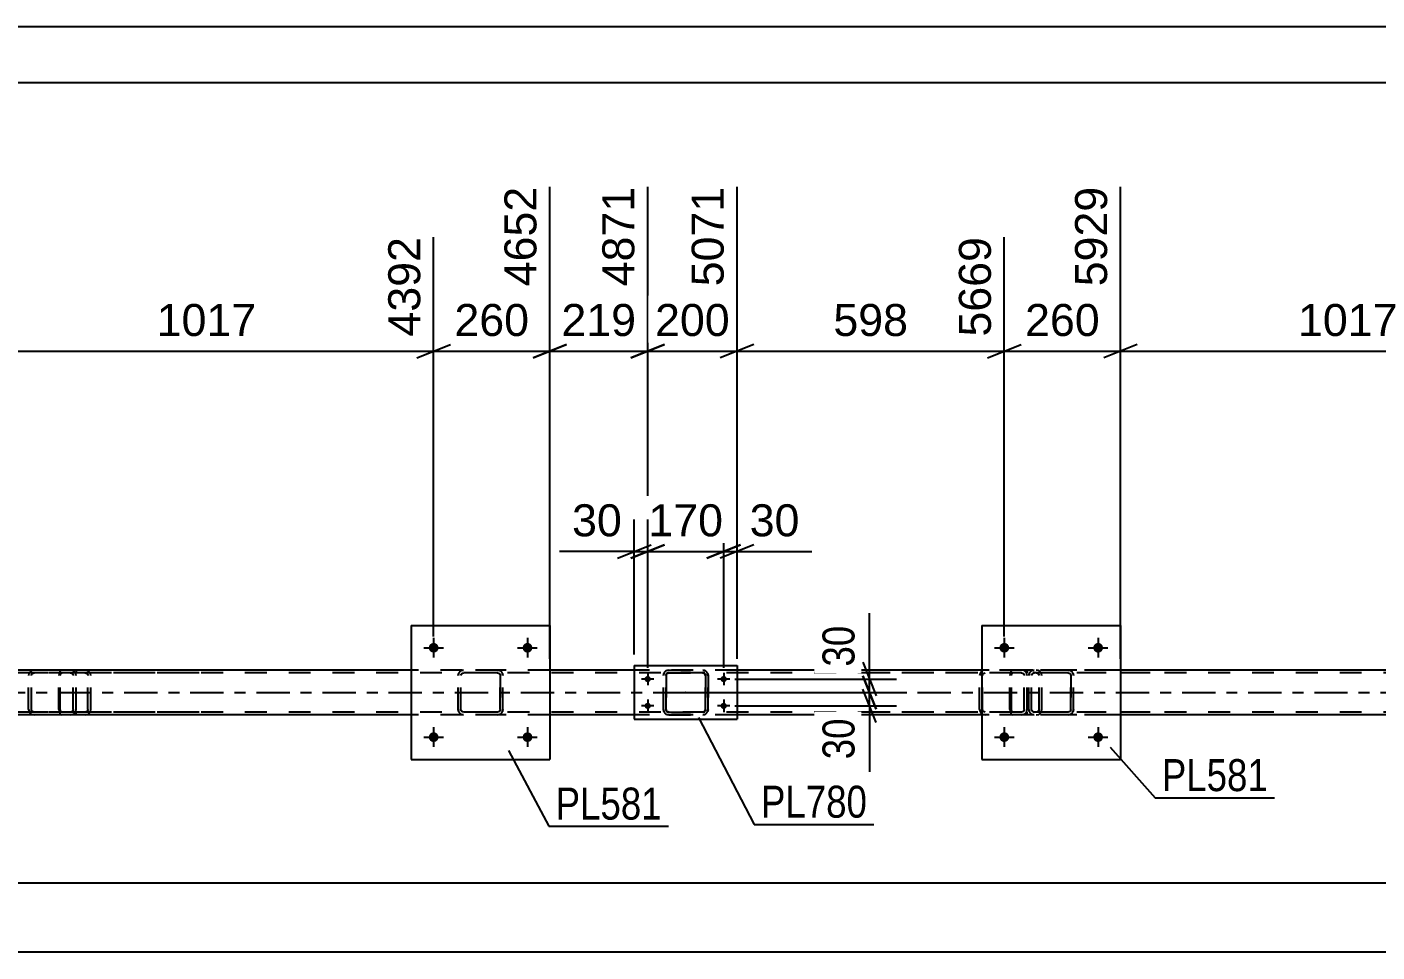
# Model space of a CAD drawing. Header units: millimetres. Extents: x 0 to 841, y 0 to 594.
# Drawn here: x 221 to 341.9, y 511.2 to 594 of the extents above; entities that cross this region are included whole.
import ezdxf

# ---------------------------------------------------------------- set-up
doc = ezdxf.new("R2010")
doc.units = ezdxf.units.MM
doc.linetypes.add('DXK_LINE_DOT2', pattern=[3.9198, 1.9599, -1.9599])
doc.linetypes.add('DXK_LINE_DOT3', pattern=[5.9187, 2.979, -0.9799, 0.9799, -0.9799])
doc.styles.add('Arial', font='arial.ttf', dxfattribs={"height": 0.2})
doc.styles.add('Arial Narrow', font='ARIALN.TTF', dxfattribs={"height": 0.2})

# ---------------------------------------------------------------- blocks, each defined once
blk = doc.blocks.new('Unknown-717034235-1133 - 15993')
at = {"color": 5, "linetype": 'Continuous'}
for p, q in [((841, 594), (0, 594)), ((836, 589), (5, 589))]:
    blk.add_line(p, q, dxfattribs=at)
blk = doc.blocks.new('Part-717034235-5447 - 5378')
at = {"color": 2, "linetype": 'Continuous'}
for p, q in [((306.52, 540.43), (306.52, 528.43)), ((306.52, 540.43), (318.92, 540.43)), ((318.92, 540.43), (318.92, 528.43)), ((306.52, 528.43), (318.92, 528.43))]:
    blk.add_line(p, q, dxfattribs=at)
blk = doc.blocks.new('Part-717034235-5450 - 5378')
at = {"color": 7, "linetype": 'DXK_LINE_DOT2'}
for p, q in [((310.72, 535.95), (310.75, 536.13)), ((310.75, 536.13), (310.72, 535.95)), ((310.72, 532.91), (310.72, 535.95)), ((310.72, 532.91), (310.72, 535.95)), ((310.96, 535.95), (310.97, 536.04)), ((310.96, 532.91), (310.96, 535.95)), ((310.96, 532.91), (310.96, 535.95)), ((310.97, 536.04), (311.03, 536.12)), ((311.01, 536.39), (311.2, 536.43)), ((311.2, 536.43), (311.01, 536.39)), ((311.03, 536.12), (311.1, 536.17)), ((311.1, 536.17), (311.2, 536.19)), ((314.24, 536.43), (311.2, 536.43)), ((314.24, 536.19), (311.2, 536.19)), ((314.24, 536.43), (314.42, 536.39)), ((314.42, 536.39), (314.24, 536.43)), ((314.24, 536.19), (314.33, 536.17)), ((314.33, 536.17), (314.41, 536.12)), ((314.41, 536.12), (314.46, 536.04)), ((314.46, 536.04), (314.48, 535.95)), ((314.48, 532.91), (314.48, 535.95)), ((314.48, 535.95), (314.48, 532.91)), ((314.68, 536.13), (314.72, 535.95)), ((314.72, 535.95), (314.68, 536.13)), ((314.72, 532.91), (314.72, 535.95)), ((314.72, 532.91), (314.72, 535.95)), ((310.75, 532.72), (310.72, 532.91)), ((310.72, 532.91), (310.75, 532.72)), ((310.97, 532.82), (310.96, 532.91)), ((311.03, 532.74), (310.97, 532.82)), ((311.2, 532.43), (311.01, 532.46)), ((311.01, 532.46), (311.2, 532.43)), ((311.1, 532.69), (311.03, 532.74)), ((311.2, 532.67), (311.1, 532.69)), ((314.24, 532.67), (311.2, 532.67)), ((314.24, 532.43), (311.2, 532.43)), ((314.33, 532.69), (314.24, 532.67)), ((314.42, 532.46), (314.24, 532.43)), ((314.24, 532.43), (314.42, 532.46)), ((314.41, 532.74), (314.33, 532.69)), ((314.46, 532.82), (314.41, 532.74)), ((314.48, 532.91), (314.46, 532.82)), ((314.72, 532.91), (314.68, 532.72)), ((314.68, 532.72), (314.72, 532.91))]:
    blk.add_line(p, q, dxfattribs=at)
at = {"color": 7, "linetype": 'DXK_LINE_DOT3'}
blk.add_line((312.72, 534.43), (312.72, 534.43), dxfattribs=at)
at = {"color": 7, "linetype": 'DXK_LINE_DOT2'}
for centre, start, end in [((311.2, 535.95), 112.5, 157.5), ((311.2, 535.95), 112.5, 157.5), ((314.24, 535.95), 22.5, 67.5), ((314.24, 535.95), 22.5, 67.5), ((311.2, 532.91), 202.5, 247.5), ((311.2, 532.91), 202.5, 247.5), ((314.24, 532.91), 292.5, 337.5), ((314.24, 532.91), 292.5, 337.5)]:
    blk.add_arc(centre, 0.48, start, end, dxfattribs=at)
blk = doc.blocks.new('Bolt-717034235-5386 - 5378')
at = {"linetype": 'Continuous'}
for points in [[(257.88, 538.43, -1), (257, 538.43, -1)], [(266.28, 538.43, -1), (265.4, 538.43, -1)]]:
    blk.add_hatch(color=1, dxfattribs=at).paths.add_polyline_path(points)
at = {"color": 1, "linetype": 'Continuous'}
for p, q in [((257.44, 539.31), (257.44, 537.55)), ((265.84, 539.31), (265.84, 537.55)), ((256.56, 538.43), (258.32, 538.43)), ((264.96, 538.43), (266.72, 538.43))]:
    blk.add_line(p, q, dxfattribs=at)
blk = doc.blocks.new('Bolt-717034235-5387 - 5378')
at = {"linetype": 'Continuous'}
for points in [[(257.88, 530.43, -1), (257, 530.43, -1)], [(266.28, 530.43, -1), (265.4, 530.43, -1)]]:
    blk.add_hatch(color=1, dxfattribs=at).paths.add_polyline_path(points)
at = {"color": 1, "linetype": 'Continuous'}
for p, q in [((257.44, 531.31), (257.44, 529.55)), ((265.84, 531.31), (265.84, 529.55)), ((256.56, 530.43), (258.32, 530.43)), ((264.96, 530.43), (266.72, 530.43))]:
    blk.add_line(p, q, dxfattribs=at)
blk = doc.blocks.new('Bolt-717034235-5388 - 5378')
at = {"linetype": 'Continuous'}
for points in [[(308.96, 538.43, -1), (308.08, 538.43, -1)], [(317.36, 538.43, -1), (316.48, 538.43, -1)]]:
    blk.add_hatch(color=1, dxfattribs=at).paths.add_polyline_path(points)
at = {"color": 1, "linetype": 'Continuous'}
for p, q in [((308.52, 539.31), (308.52, 537.55)), ((316.92, 539.31), (316.92, 537.55)), ((307.64, 538.43), (309.4, 538.43)), ((316.04, 538.43), (317.8, 538.43))]:
    blk.add_line(p, q, dxfattribs=at)
blk = doc.blocks.new('Bolt-717034235-5389 - 5378')
at = {"linetype": 'Continuous'}
for points in [[(308.96, 530.43, -1), (308.08, 530.43, -1)], [(317.36, 530.43, -1), (316.48, 530.43, -1)]]:
    blk.add_hatch(color=1, dxfattribs=at).paths.add_polyline_path(points)
at = {"color": 1, "linetype": 'Continuous'}
for p, q in [((308.52, 531.31), (308.52, 529.55)), ((316.92, 531.31), (316.92, 529.55)), ((307.64, 530.43), (309.4, 530.43)), ((316.04, 530.43), (317.8, 530.43))]:
    blk.add_line(p, q, dxfattribs=at)
blk = doc.blocks.new('Part-717034235-5439 - 5378')
at = {"color": 2, "linetype": 'Continuous'}
for p, q in [((255.44, 540.43), (255.44, 528.43)), ((255.44, 540.43), (267.84, 540.43)), ((267.84, 540.43), (267.84, 528.43)), ((255.44, 528.43), (267.84, 528.43))]:
    blk.add_line(p, q, dxfattribs=at)
blk = doc.blocks.new('Part-717034235-5442 - 5378')
at = {"color": 7, "linetype": 'DXK_LINE_DOT2'}
for p, q in [((259.64, 535.95), (259.67, 536.13)), ((259.67, 536.13), (259.64, 535.95)), ((259.64, 532.91), (259.64, 535.95)), ((259.64, 532.91), (259.64, 535.95)), ((259.88, 535.95), (259.89, 536.04)), ((259.88, 532.91), (259.88, 535.95)), ((259.88, 532.91), (259.88, 535.95)), ((259.89, 536.04), (259.95, 536.12)), ((259.93, 536.39), (260.12, 536.43)), ((260.12, 536.43), (259.93, 536.39)), ((259.95, 536.12), (260.02, 536.17)), ((260.02, 536.17), (260.12, 536.19)), ((263.16, 536.43), (260.12, 536.43)), ((263.16, 536.19), (260.12, 536.19)), ((263.16, 536.43), (263.34, 536.39)), ((263.34, 536.39), (263.16, 536.43)), ((263.16, 536.19), (263.25, 536.17)), ((263.25, 536.17), (263.33, 536.12)), ((263.33, 536.12), (263.38, 536.04)), ((263.38, 536.04), (263.4, 535.95)), ((263.4, 532.91), (263.4, 535.95)), ((263.4, 535.95), (263.4, 532.91)), ((263.6, 536.13), (263.64, 535.95)), ((263.64, 535.95), (263.6, 536.13)), ((263.64, 532.91), (263.64, 535.95)), ((263.64, 532.91), (263.64, 535.95)), ((259.67, 532.72), (259.64, 532.91)), ((259.64, 532.91), (259.67, 532.72)), ((259.89, 532.82), (259.88, 532.91)), ((259.95, 532.74), (259.89, 532.82)), ((260.12, 532.43), (259.93, 532.46)), ((259.93, 532.46), (260.12, 532.43)), ((260.02, 532.69), (259.95, 532.74)), ((260.12, 532.67), (260.02, 532.69)), ((263.16, 532.67), (260.12, 532.67)), ((263.16, 532.43), (260.12, 532.43)), ((263.25, 532.69), (263.16, 532.67)), ((263.34, 532.46), (263.16, 532.43)), ((263.16, 532.43), (263.34, 532.46)), ((263.33, 532.74), (263.25, 532.69)), ((263.38, 532.82), (263.33, 532.74)), ((263.4, 532.91), (263.38, 532.82)), ((263.64, 532.91), (263.6, 532.72)), ((263.6, 532.72), (263.64, 532.91))]:
    blk.add_line(p, q, dxfattribs=at)
at = {"color": 7, "linetype": 'DXK_LINE_DOT3'}
blk.add_line((261.64, 534.43), (261.64, 534.43), dxfattribs=at)
at = {"color": 7, "linetype": 'DXK_LINE_DOT2'}
for centre, start, end in [((260.12, 535.95), 112.5, 157.5), ((260.12, 535.95), 112.5, 157.5), ((263.16, 535.95), 22.5, 67.5), ((263.16, 535.95), 22.5, 67.5), ((260.12, 532.91), 202.5, 247.5), ((260.12, 532.91), 202.5, 247.5), ((263.16, 532.91), 292.5, 337.5), ((263.16, 532.91), 292.5, 337.5)]:
    blk.add_arc(centre, 0.48, start, end, dxfattribs=at)
blk = doc.blocks.new('Part-717034235-5537 - 5378')
at = {"color": 7, "linetype": 'DXK_LINE_DOT2'}
for p, q in [((310.06, 536.43), (294.92, 536.43)), ((310.06, 536.19), (294.92, 536.19)), ((306.35, 536.12), (306.31, 535.95)), ((306.31, 532.91), (306.31, 535.95)), ((306.35, 536.13), (306.35, 536.12)), ((306.57, 535.95), (306.59, 536.04)), ((306.57, 532.91), (306.57, 535.95)), ((306.59, 536.04), (306.64, 536.12)), ((306.82, 536.43), (306.63, 536.39)), ((306.64, 536.12), (306.73, 536.17)), ((306.73, 536.17), (306.82, 536.19)), ((310.25, 536.39), (310.06, 536.43)), ((310.06, 536.19), (310.16, 536.17)), ((310.16, 536.17), (310.24, 536.12)), ((310.24, 536.12), (310.29, 536.04)), ((310.29, 536.04), (310.31, 535.95)), ((310.31, 532.91), (310.31, 535.95)), ((310.53, 536.12), (310.53, 536.13)), ((310.57, 535.95), (310.53, 536.12)), ((310.57, 532.91), (310.57, 535.95)), ((306.31, 532.91), (306.35, 532.73)), ((306.59, 532.82), (306.57, 532.91)), ((310.31, 532.91), (310.29, 532.82)), ((310.53, 532.73), (310.57, 532.91)), ((310.06, 532.67), (294.92, 532.67)), ((310.06, 532.43), (294.92, 532.43)), ((306.64, 532.74), (306.59, 532.82)), ((306.63, 532.47), (306.82, 532.43)), ((306.73, 532.69), (306.64, 532.74)), ((306.82, 532.67), (306.73, 532.69)), ((310.16, 532.69), (310.06, 532.67)), ((310.06, 532.43), (310.25, 532.47)), ((310.24, 532.74), (310.16, 532.69)), ((310.29, 532.82), (310.24, 532.74))]:
    blk.add_line(p, q, dxfattribs=at)
for centre, start, end in [((306.8, 535.93), 110.7583, 155.68), ((310.08, 535.93), 24.32, 69.2417), ((306.8, 532.93), 204.32, 249.2417), ((310.08, 532.93), 290.7583, 335.68)]:
    blk.add_arc(centre, 0.496, start, end, dxfattribs=at)
blk = doc.blocks.new('Part-717034235-5538 - 5378')
at = {"color": 7, "linetype": 'DXK_LINE_DOT2'}
for p, q in [((224.92, 536.43), (209.79, 536.43)), ((224.92, 536.19), (209.79, 536.19)), ((221.21, 536.12), (221.18, 535.95)), ((221.18, 532.91), (221.18, 535.95)), ((221.22, 536.13), (221.21, 536.12)), ((221.43, 535.95), (221.45, 536.04)), ((221.43, 532.91), (221.43, 535.95)), ((221.45, 536.04), (221.51, 536.12)), ((221.69, 536.43), (221.49, 536.39)), ((221.51, 536.12), (221.59, 536.17)), ((221.59, 536.17), (221.69, 536.19)), ((225.12, 536.39), (224.92, 536.43)), ((224.92, 536.19), (225.02, 536.17)), ((225.02, 536.17), (225.11, 536.12)), ((225.11, 536.12), (225.16, 536.04)), ((225.16, 536.04), (225.18, 535.95)), ((225.18, 532.91), (225.18, 535.95)), ((225.4, 536.12), (225.4, 536.13)), ((225.44, 535.95), (225.4, 536.12)), ((225.44, 532.91), (225.44, 535.95)), ((221.18, 532.91), (221.22, 532.73)), ((221.45, 532.82), (221.43, 532.91)), ((225.18, 532.91), (225.16, 532.82)), ((225.4, 532.73), (225.44, 532.91)), ((224.92, 532.67), (209.79, 532.67)), ((224.92, 532.43), (209.79, 532.43)), ((221.51, 532.74), (221.45, 532.82)), ((221.49, 532.47), (221.69, 532.43)), ((221.59, 532.69), (221.51, 532.74)), ((221.69, 532.67), (221.59, 532.69)), ((225.02, 532.69), (224.92, 532.67)), ((224.92, 532.43), (225.12, 532.47)), ((225.11, 532.74), (225.02, 532.69)), ((225.16, 532.82), (225.11, 532.74))]:
    blk.add_line(p, q, dxfattribs=at)
for centre, start, end in [((221.67, 535.93), 110.7583, 155.68), ((224.94, 535.93), 24.32, 69.2417), ((221.67, 532.93), 204.32, 249.2417), ((224.94, 532.93), 290.7583, 335.68)]:
    blk.add_arc(centre, 0.496, start, end, dxfattribs=at)
blk = doc.blocks.new('Part-717034235-5547 - 5378')
at = {"color": 7, "linetype": 'DXK_LINE_DOT2'}
for p, q in [((309.04, 536.13), (309.02, 535.95)), ((309.02, 532.91), (309.02, 535.95)), ((309.1, 536.29), (309.04, 536.13)), ((309.19, 536.39), (309.1, 536.29)), ((309.16, 535.95), (309.17, 536.04)), ((309.16, 532.91), (309.16, 535.95)), ((309.17, 536.04), (309.2, 536.12)), ((309.29, 536.43), (309.19, 536.39)), ((309.2, 536.12), (309.24, 536.17)), ((309.24, 536.17), (309.29, 536.19)), ((321.57, 536.43), (309.29, 536.43)), ((321.57, 536.19), (309.29, 536.19)), ((310.57, 536.43), (310.57, 536.19)), ((311.58, 536.39), (311.38, 536.43)), ((311.38, 536.19), (311.48, 536.17)), ((311.48, 536.17), (311.56, 536.12)), ((311.56, 536.12), (311.62, 536.04)), ((311.62, 536.04), (311.64, 535.95)), ((311.64, 532.91), (311.64, 535.95)), ((311.85, 536.12), (311.85, 536.13)), ((311.89, 535.95), (311.85, 536.12)), ((311.89, 532.91), (311.89, 535.95)), ((309.02, 532.91), (309.04, 532.73)), ((309.17, 532.82), (309.16, 532.91)), ((311.64, 532.91), (311.62, 532.82)), ((311.85, 532.73), (311.89, 532.91)), ((309.04, 532.73), (309.1, 532.57)), ((309.1, 532.57), (309.19, 532.47)), ((309.2, 532.74), (309.17, 532.82)), ((309.19, 532.47), (309.29, 532.43)), ((309.24, 532.69), (309.2, 532.74)), ((309.29, 532.67), (309.24, 532.69)), ((321.57, 532.67), (309.29, 532.67)), ((321.57, 532.43), (309.29, 532.43)), ((310.57, 532.43), (310.57, 532.67)), ((311.48, 532.69), (311.38, 532.67)), ((311.38, 532.43), (311.58, 532.47)), ((311.56, 532.74), (311.48, 532.69)), ((311.62, 532.82), (311.56, 532.74))]:
    blk.add_line(p, q, dxfattribs=at)
for centre, start, end in [((311.4, 535.93), 23.8494, 68.8059), ((311.4, 532.92), 291.1941, 336.1506)]:
    blk.add_arc(centre, 0.492, start, end, dxfattribs=at)
blk = doc.blocks.new('Part-717034235-5548 - 5378')
at = {"color": 7, "linetype": 'DXK_LINE_DOT2'}
for p, q in [((223.91, 536.13), (223.89, 535.95)), ((223.89, 532.91), (223.89, 535.95)), ((223.97, 536.29), (223.91, 536.13)), ((224.06, 536.39), (223.97, 536.29)), ((224.02, 535.95), (224.03, 536.04)), ((224.02, 532.91), (224.02, 535.95)), ((224.03, 536.04), (224.06, 536.12)), ((224.16, 536.43), (224.06, 536.39)), ((224.06, 536.12), (224.11, 536.17)), ((224.11, 536.17), (224.16, 536.19)), ((236.44, 536.43), (224.16, 536.43)), ((236.44, 536.19), (224.16, 536.19)), ((225.44, 536.43), (225.44, 536.19)), ((226.44, 536.39), (226.25, 536.43)), ((226.25, 536.19), (226.35, 536.17)), ((226.35, 536.17), (226.43, 536.12)), ((226.43, 536.12), (226.48, 536.04)), ((226.48, 536.04), (226.5, 535.95)), ((226.5, 532.91), (226.5, 535.95)), ((226.72, 536.12), (226.71, 536.13)), ((226.75, 535.95), (226.72, 536.12)), ((226.75, 532.91), (226.75, 535.95)), ((223.89, 532.91), (223.91, 532.73)), ((224.03, 532.82), (224.02, 532.91)), ((226.5, 532.91), (226.48, 532.82)), ((226.71, 532.73), (226.75, 532.91)), ((223.91, 532.73), (223.97, 532.57)), ((223.97, 532.57), (224.06, 532.47)), ((224.06, 532.74), (224.03, 532.82)), ((224.11, 532.69), (224.06, 532.74)), ((224.06, 532.47), (224.16, 532.43)), ((224.16, 532.67), (224.11, 532.69)), ((236.44, 532.67), (224.16, 532.67)), ((236.44, 532.43), (224.16, 532.43)), ((225.44, 532.43), (225.44, 532.67)), ((226.35, 532.69), (226.25, 532.67)), ((226.25, 532.43), (226.44, 532.47)), ((226.43, 532.74), (226.35, 532.69)), ((226.48, 532.82), (226.43, 532.74))]:
    blk.add_line(p, q, dxfattribs=at)
for centre, start, end in [((226.26, 535.93), 23.8494, 68.8059), ((226.26, 532.92), 291.1941, 336.1506)]:
    blk.add_arc(centre, 0.492, start, end, dxfattribs=at)
blk = doc.blocks.new('Part-717034235-5621 - 5378')
at = {"color": 7, "linetype": 'DXK_LINE_DOT2'}
for p, q in [((744.24, 536.19), (81.77, 536.19)), ((267.84, 536.43), (255.44, 536.43)), ((284.6, 536.43), (275.4, 536.43)), ((318.92, 536.43), (306.52, 536.43)), ((744.24, 532.67), (81.77, 532.67)), ((267.84, 532.43), (255.44, 532.43)), ((284.6, 532.43), (275.4, 532.43)), ((318.92, 532.43), (306.52, 532.43))]:
    blk.add_line(p, q, dxfattribs=at)
at = {"color": 2, "linetype": 'Continuous'}
for p, q in [((255.44, 536.43), (216.75, 536.43)), ((275.4, 536.43), (267.84, 536.43)), ((306.52, 536.43), (284.6, 536.43)), ((357.6, 536.43), (318.92, 536.43)), ((255.44, 532.43), (216.75, 532.43)), ((275.4, 532.43), (267.84, 532.43)), ((306.52, 532.43), (284.6, 532.43)), ((357.6, 532.43), (318.92, 532.43))]:
    blk.add_line(p, q, dxfattribs=at)
at = {"color": 7, "linetype": 'DXK_LINE_DOT3'}
blk.add_line((81.77, 534.43), (744.24, 534.43), dxfattribs=at)
blk = doc.blocks.new('Part-717034235-5654 - 5378')
at = {"color": 2, "linetype": 'Continuous'}
for p, q in [((275.4, 536.83), (275.4, 532.03)), ((275.4, 536.83), (284.6, 536.83)), ((284.6, 536.83), (284.6, 532.03)), ((275.4, 532.03), (284.6, 532.03))]:
    blk.add_line(p, q, dxfattribs=at)
blk = doc.blocks.new('Part-717034235-5657 - 5378')
at = {"color": 7, "linetype": 'DXK_LINE_DOT2'}
for p, q in [((278, 535.95), (278.03, 536.13)), ((278.04, 536.13), (278, 535.95)), ((278, 532.91), (278, 535.95)), ((278, 535.95), (278, 535.95)), ((278, 532.91), (278, 535.95)), ((278.24, 535.95), (278.26, 536.04)), ((278.25, 536.04), (278.24, 535.95)), ((278.24, 532.91), (278.24, 535.95)), ((278.24, 535.95), (278.24, 535.95)), ((278.24, 535.95), (278.24, 532.91)), ((278.31, 536.12), (278.25, 536.04)), ((278.26, 536.04), (278.31, 536.12)), ((278.29, 536.39), (278.48, 536.43)), ((278.48, 536.43), (278.3, 536.39)), ((278.31, 536.12), (278.39, 536.17)), ((278.38, 536.17), (278.31, 536.12)), ((278.48, 536.19), (278.38, 536.17)), ((278.39, 536.17), (278.48, 536.19)), ((278.48, 536.43), (281.52, 536.43)), ((278.48, 536.43), (278.48, 536.43)), ((278.48, 536.43), (281.52, 536.43)), ((278.48, 536.19), (281.52, 536.19)), ((278.48, 536.19), (278.48, 536.19)), ((281.52, 536.19), (278.48, 536.19)), ((281.52, 536.43), (281.52, 536.43)), ((281.52, 536.43), (281.7, 536.39)), ((281.7, 536.39), (281.52, 536.43)), ((281.52, 536.19), (281.52, 536.19)), ((281.52, 536.19), (281.61, 536.17)), ((281.61, 536.17), (281.52, 536.19)), ((281.61, 536.17), (281.69, 536.12)), ((281.69, 536.12), (281.61, 536.17)), ((281.69, 536.12), (281.74, 536.04)), ((281.74, 536.04), (281.69, 536.12)), ((281.74, 536.04), (281.76, 535.95)), ((281.76, 535.95), (281.74, 536.04)), ((281.76, 532.91), (281.76, 535.95)), ((281.76, 535.95), (281.76, 535.95)), ((281.76, 535.95), (281.76, 532.91)), ((281.96, 536.13), (282, 535.95)), ((282, 535.95), (281.96, 536.13)), ((282, 532.91), (282, 535.95)), ((282, 535.95), (282, 535.95)), ((282, 535.95), (282, 532.91)), ((278, 532.91), (278, 532.91)), ((278.03, 532.73), (278, 532.91)), ((278, 532.91), (278.04, 532.73)), ((278.24, 532.91), (278.24, 532.91)), ((278.26, 532.82), (278.24, 532.91)), ((278.24, 532.91), (278.25, 532.82)), ((281.76, 532.91), (281.74, 532.82)), ((281.74, 532.82), (281.76, 532.91)), ((281.76, 532.91), (281.76, 532.91)), ((282, 532.91), (281.96, 532.73)), ((281.96, 532.73), (282, 532.91)), ((282, 532.91), (282, 532.91)), ((278.25, 532.82), (278.31, 532.74)), ((278.31, 532.74), (278.26, 532.82)), ((278.48, 532.43), (278.29, 532.47)), ((278.3, 532.47), (278.48, 532.43)), ((278.39, 532.69), (278.31, 532.74)), ((278.31, 532.74), (278.38, 532.69)), ((278.38, 532.69), (278.48, 532.67)), ((278.48, 532.67), (278.39, 532.69)), ((278.48, 532.67), (281.52, 532.67)), ((278.48, 532.67), (278.48, 532.67)), ((278.48, 532.67), (281.52, 532.67)), ((278.48, 532.43), (281.52, 532.43)), ((278.48, 532.43), (278.48, 532.43)), ((278.48, 532.43), (281.52, 532.43)), ((281.61, 532.69), (281.52, 532.67)), ((281.52, 532.67), (281.61, 532.69)), ((281.52, 532.67), (281.52, 532.67)), ((281.7, 532.47), (281.52, 532.43)), ((281.52, 532.43), (281.7, 532.47)), ((281.52, 532.43), (281.52, 532.43)), ((281.69, 532.74), (281.61, 532.69)), ((281.61, 532.69), (281.69, 532.74)), ((281.74, 532.82), (281.69, 532.74)), ((281.69, 532.74), (281.74, 532.82))]:
    blk.add_line(p, q, dxfattribs=at)
at = {"color": 7, "linetype": 'DXK_LINE_DOT3'}
blk.add_line((280.01, 534.43), (279.99, 534.43), dxfattribs=at)
at = {"color": 7, "linetype": 'DXK_LINE_DOT2'}
for centre, start, end in [((278.48, 535.95), 112.5, 157.5), ((278.48, 535.95), 112.5, 157.5), ((281.52, 535.95), 22.5, 67.5), ((281.52, 535.95), 22.5, 67.5), ((278.48, 532.91), 202.5, 247.5), ((278.48, 532.91), 202.5, 247.5), ((281.52, 532.91), 292.5, 337.5), ((281.52, 532.91), 292.5, 337.5)]:
    blk.add_arc(centre, 0.48, start, end, dxfattribs=at)
blk = doc.blocks.new('Bolt-717034235-5658 - 5378')
at = {"linetype": 'Continuous'}
for points in [[(276.6, 535.35, -1), (276.6, 535.91, -1)], [(283.4, 535.35, -1), (283.4, 535.91, -1)], [(276.6, 532.95, -1), (276.6, 533.51, -1)], [(283.4, 532.95, -1), (283.4, 533.51, -1)]]:
    blk.add_hatch(color=1, dxfattribs=at).paths.add_polyline_path(points)
at = {"color": 1, "linetype": 'Continuous'}
for p, q in [((277.16, 535.63), (276.04, 535.63)), ((276.6, 536.19), (276.6, 535.07)), ((283.96, 535.63), (282.84, 535.63)), ((283.4, 536.19), (283.4, 535.07)), ((277.16, 533.23), (276.04, 533.23)), ((276.6, 533.79), (276.6, 532.67)), ((283.96, 533.23), (282.84, 533.23)), ((283.4, 533.79), (283.4, 532.67))]:
    blk.add_line(p, q, dxfattribs=at)
blk = doc.blocks.new('StraightDimension-717034235-15103 - 5378')
at = {"color": 7, "linetype": 'Continuous'}
for p, q in [((267.84, 537.43), (267.84, 579.69)), ((276.6, 536.63), (276.6, 579.69)), ((266.34, 564.39), (269.34, 565.59)), ((278.1, 565.59), (275.1, 564.39)), ((267.84, 564.99), (276.6, 564.99))]:
    blk.add_line(p, q, dxfattribs=at)
at = {"color": 0}
blk.add_wipeout([(276.15, 565.74), (276.15, 569.94), (268.28, 569.94), (268.28, 565.74)], dxfattribs=at)
at = {"color": 3, "style": 'Arial'}
blk.add_text('219', height=2.865, dxfattribs=at).set_placement((268.88, 566.34))
at = {"color": 0, "linetype": 'Continuous'}
blk.add_wipeout([(276, 580.29), (271.8, 580.29), (271.8, 570.19), (276, 570.19)], dxfattribs=at)
at = {"color": 3, "linetype": 'Continuous', "style": 'Arial'}
blk.add_text('4871', height=2.865, rotation=90.0002, dxfattribs=at).set_placement((275.4, 570.79))
blk = doc.blocks.new('StraightDimension-717034235-15099 - 5378')
at = {"color": 7, "linetype": 'Continuous'}
for p, q in [((318.92, 537.43), (318.92, 579.69)), ((359.6, 539.43), (359.6, 575.19)), ((320.42, 565.59), (317.42, 564.39)), ((358.1, 564.39), (361.1, 565.59)), ((318.92, 564.99), (359.6, 564.99))]:
    blk.add_line(p, q, dxfattribs=at)
at = {"color": 0}
blk.add_wipeout([(344.3, 565.74), (344.3, 569.94), (334.21, 569.94), (334.21, 565.74)], dxfattribs=at)
at = {"color": 3, "style": 'Arial'}
blk.add_text('1017', height=2.865, dxfattribs=at).set_placement((334.81, 566.34))
at = {"color": 0, "linetype": 'Continuous'}
blk.add_wipeout([(359, 575.79), (354.8, 575.79), (354.8, 565.69), (359, 565.69)], dxfattribs=at)
at = {"color": 3, "linetype": 'Continuous', "style": 'Arial'}
blk.add_text('6946', height=2.865, rotation=90.0002, dxfattribs=at).set_placement((358.4, 566.29))
blk = doc.blocks.new('StraightDimension-717034235-15102 - 5378')
at = {"color": 7, "linetype": 'Continuous'}
for p, q in [((276.6, 536.63), (276.6, 579.69)), ((284.6, 537.43), (284.6, 579.69)), ((275.1, 564.39), (278.1, 565.59)), ((286.1, 565.59), (283.1, 564.39)), ((276.6, 564.99), (284.6, 564.99))]:
    blk.add_line(p, q, dxfattribs=at)
at = {"color": 0}
blk.add_wipeout([(284.54, 565.74), (284.54, 569.94), (276.66, 569.94), (276.66, 565.74)], dxfattribs=at)
at = {"color": 3, "style": 'Arial'}
blk.add_text('200', height=2.865, dxfattribs=at).set_placement((277.26, 566.34))
at = {"color": 0, "linetype": 'Continuous'}
blk.add_wipeout([(284, 580.29), (279.8, 580.29), (279.8, 570.19), (284, 570.19)], dxfattribs=at)
at = {"color": 3, "linetype": 'Continuous', "style": 'Arial'}
blk.add_text('5071', height=2.865, rotation=90.0002, dxfattribs=at).set_placement((283.4, 570.79))
blk = doc.blocks.new('StraightDimension-717034235-15104 - 5378')
at = {"color": 7, "linetype": 'Continuous'}
for p, q in [((267.84, 537.43), (267.84, 579.69)), ((257.44, 539.43), (257.44, 575.19)), ((255.94, 564.39), (258.94, 565.59)), ((269.34, 565.59), (266.34, 564.39)), ((257.44, 564.99), (267.84, 564.99))]:
    blk.add_line(p, q, dxfattribs=at)
at = {"color": 0}
blk.add_wipeout([(266.57, 565.74), (266.57, 569.94), (258.7, 569.94), (258.7, 565.74)], dxfattribs=at)
at = {"color": 3, "style": 'Arial'}
blk.add_text('260', height=2.865, dxfattribs=at).set_placement((259.3, 566.34))
at = {"color": 0, "linetype": 'Continuous'}
blk.add_wipeout([(267.24, 580.29), (263.04, 580.29), (263.04, 570.19), (267.24, 570.19)], dxfattribs=at)
at = {"color": 3, "linetype": 'Continuous', "style": 'Arial'}
blk.add_text('4652', height=2.865, rotation=90.0002, dxfattribs=at).set_placement((266.64, 570.79))
blk = doc.blocks.new('StraightDimension-717034235-6264 - 5378')
at = {"color": 7, "linetype": 'Continuous'}
blk.add_line((81.13, 511.2), (782, 511.2), dxfattribs=at)
blk = doc.blocks.new('StraightDimension-717034235-10734 - 5378')
at = {"color": 7, "linetype": 'Continuous'}
blk.add_line((81.77, 517.4), (781.36, 517.4), dxfattribs=at)
blk = doc.blocks.new('StraightDimension-717034235-15105 - 5378')
at = {"color": 7, "linetype": 'Continuous'}
for p, q in [((216.75, 537.43), (216.75, 579.69)), ((257.44, 539.43), (257.44, 575.19)), ((218.25, 565.59), (215.25, 564.39)), ((255.94, 564.39), (258.94, 565.59)), ((216.75, 564.99), (257.44, 564.99))]:
    blk.add_line(p, q, dxfattribs=at)
at = {"color": 0}
blk.add_wipeout([(242.14, 565.74), (242.14, 569.94), (232.05, 569.94), (232.05, 565.74)], dxfattribs=at)
at = {"color": 3, "style": 'Arial'}
blk.add_text('1017', height=2.865, dxfattribs=at).set_placement((232.65, 566.34))
at = {"color": 0, "linetype": 'Continuous'}
blk.add_wipeout([(256.84, 575.79), (252.64, 575.79), (252.64, 565.69), (256.84, 565.69)], dxfattribs=at)
at = {"color": 3, "linetype": 'Continuous', "style": 'Arial'}
blk.add_text('4392', height=2.865, rotation=90.0002, dxfattribs=at).set_placement((256.24, 566.29))
blk = doc.blocks.new('StraightDimension-717034235-12438 - 5378')
at = {"color": 7, "linetype": 'Continuous'}
for p, q in [((296.46, 535.63), (296.46, 541.54)), ((296.46, 535.63), (296.46, 541.54)), ((295.86, 537.13), (297.06, 534.13)), ((284.4, 535.63), (298.86, 535.63)), ((297.06, 532.93), (295.86, 535.93)), ((296.46, 534.43), (296.46, 535.63)), ((279, 534.43), (298.86, 534.43))]:
    blk.add_line(p, q, dxfattribs=at)
at = {"color": 0}
blk.add_wipeout([(295.71, 541.01), (291.51, 541.01), (291.51, 536.15), (295.71, 536.15)], dxfattribs=at)
at = {"color": 3, "style": 'Arial Narrow'}
blk.add_text('30', height=2.863, rotation=90.0002, dxfattribs=at).set_placement((295.11, 536.75))
blk = doc.blocks.new('StraightDimension-717034235-12439 - 5378')
at = {"color": 7, "linetype": 'Continuous'}
for p, q in [((295.86, 535.93), (297.06, 532.93)), ((279, 534.43), (298.86, 534.43)), ((297.06, 531.73), (295.86, 534.73)), ((296.46, 533.23), (296.46, 534.43)), ((284.4, 533.23), (298.86, 533.23)), ((296.46, 533.23), (296.46, 527.32)), ((296.46, 533.23), (296.46, 527.32))]:
    blk.add_line(p, q, dxfattribs=at)
at = {"color": 0}
blk.add_wipeout([(295.71, 532.7), (291.51, 532.7), (291.51, 527.85), (295.71, 527.85)], dxfattribs=at)
at = {"color": 3, "style": 'Arial Narrow'}
blk.add_text('30', height=2.863, rotation=90.0002, dxfattribs=at).set_placement((295.11, 528.45))
blk = doc.blocks.new('StraightDimension-717034235-15100 - 5378')
at = {"color": 7, "linetype": 'Continuous'}
for p, q in [((318.92, 537.43), (318.92, 579.69)), ((308.52, 539.43), (308.52, 575.19)), ((307.02, 564.39), (310.02, 565.59)), ((320.42, 565.59), (317.42, 564.39)), ((308.52, 564.99), (318.92, 564.99))]:
    blk.add_line(p, q, dxfattribs=at)
at = {"color": 0}
blk.add_wipeout([(317.65, 565.74), (317.65, 569.94), (309.78, 569.94), (309.78, 565.74)], dxfattribs=at)
at = {"color": 3, "style": 'Arial'}
blk.add_text('260', height=2.865, dxfattribs=at).set_placement((310.38, 566.34))
at = {"color": 0, "linetype": 'Continuous'}
blk.add_wipeout([(318.32, 580.29), (314.12, 580.29), (314.12, 570.19), (318.32, 570.19)], dxfattribs=at)
at = {"color": 3, "linetype": 'Continuous', "style": 'Arial'}
blk.add_text('5929', height=2.865, rotation=90.0002, dxfattribs=at).set_placement((317.72, 570.79))
blk = doc.blocks.new('StraightDimension-717034235-15101 - 5378')
at = {"color": 7, "linetype": 'Continuous'}
for p, q in [((284.6, 537.43), (284.6, 579.69)), ((308.52, 539.43), (308.52, 575.19)), ((286.1, 565.59), (283.1, 564.39)), ((307.02, 564.39), (310.02, 565.59)), ((284.6, 564.99), (308.52, 564.99))]:
    blk.add_line(p, q, dxfattribs=at)
at = {"color": 0}
blk.add_wipeout([(300.49, 565.74), (300.49, 569.94), (292.62, 569.94), (292.62, 565.74)], dxfattribs=at)
at = {"color": 3, "style": 'Arial'}
blk.add_text('598', height=2.865, dxfattribs=at).set_placement((293.22, 566.34))
at = {"color": 0, "linetype": 'Continuous'}
blk.add_wipeout([(307.92, 575.79), (303.72, 575.79), (303.72, 565.69), (307.92, 565.69)], dxfattribs=at)
at = {"color": 3, "linetype": 'Continuous', "style": 'Arial'}
blk.add_text('5669', height=2.865, rotation=90.0002, dxfattribs=at).set_placement((307.32, 566.29))
blk = doc.blocks.new('StraightDimension-717034235-15846 - 5378')
at = {"color": 7, "linetype": 'Continuous'}
for p, q in [((283.4, 536.63), (283.4, 549.91)), ((284.6, 537.83), (284.6, 549.91)), ((281.9, 546.46), (284.9, 547.66)), ((286.1, 547.66), (283.1, 546.46)), ((283.4, 547.06), (284.6, 547.06)), ((284.6, 547.06), (291.3, 547.06)), ((284.6, 547.06), (291.3, 547.06))]:
    blk.add_line(p, q, dxfattribs=at)
at = {"color": 0}
blk.add_wipeout([(290.77, 547.81), (290.77, 552.01), (285.13, 552.01), (285.13, 547.81)], dxfattribs=at)
at = {"color": 3, "style": 'Arial'}
blk.add_text('30', height=2.865, dxfattribs=at).set_placement((285.73, 548.41))
blk = doc.blocks.new('StraightDimension-717034235-15847 - 5378')
at = {"color": 7, "linetype": 'Continuous'}
for p, q in [((276.6, 536.63), (276.6, 549.91)), ((283.4, 536.63), (283.4, 549.91)), ((275.1, 546.46), (278.1, 547.66)), ((284.9, 547.66), (281.9, 546.46)), ((276.6, 547.06), (283.4, 547.06))]:
    blk.add_line(p, q, dxfattribs=at)
at = {"color": 0}
blk.add_wipeout([(283.94, 547.81), (283.94, 552.01), (276.06, 552.01), (276.06, 547.81)], dxfattribs=at)
at = {"color": 3, "style": 'Arial'}
blk.add_text('170', height=2.865, dxfattribs=at).set_placement((276.66, 548.41))
blk = doc.blocks.new('StraightDimension-717034235-15848 - 5378')
at = {"color": 7, "linetype": 'Continuous'}
for p, q in [((275.4, 537.83), (275.4, 549.91)), ((276.6, 536.63), (276.6, 549.91)), ((273.9, 546.46), (276.9, 547.66)), ((278.1, 547.66), (275.1, 546.46)), ((275.4, 547.06), (268.7, 547.06)), ((275.4, 547.06), (268.7, 547.06)), ((275.4, 547.06), (276.6, 547.06))]:
    blk.add_line(p, q, dxfattribs=at)
at = {"color": 0}
blk.add_wipeout([(274.88, 547.81), (274.88, 552.01), (269.23, 552.01), (269.23, 547.81)], dxfattribs=at)
at = {"color": 3, "style": 'Arial'}
blk.add_text('30', height=2.865, dxfattribs=at).set_placement((269.83, 548.41))
blk = doc.blocks.new('Mark-717034235-5435 - 5378')
at = {"color": 0}
blk.add_wipeout([(277.86, 523.05), (277.86, 526.05), (268.36, 526.05), (268.36, 523.05)], dxfattribs=at)
blk.add_wipeout([(277.86, 523.05), (277.86, 526.05), (268.36, 526.05), (268.36, 523.05)], dxfattribs=at)
at = {"color": 30, "linetype": 'Continuous'}
for p, q in [((264.14, 529.24), (267.76, 522.45)), ((267.76, 522.45), (278.46, 522.45))]:
    blk.add_line(p, q, dxfattribs=at)
at = {"color": 3, "style": 'Arial Narrow'}
blk.add_text('PL581', height=2.863, dxfattribs=at).set_placement((268.36, 523.05))
blk = doc.blocks.new('Mark-717034235-5443 - 5378')
at = {"color": 0}
blk.add_wipeout([(332.12, 525.6), (332.12, 528.6), (322.62, 528.6), (322.62, 525.6)], dxfattribs=at)
blk.add_wipeout([(332.12, 525.6), (332.12, 528.6), (322.62, 528.6), (322.62, 525.6)], dxfattribs=at)
at = {"color": 30, "linetype": 'Continuous'}
for p, q in [((317.99, 529.52), (322.02, 525)), ((322.02, 525), (332.72, 525))]:
    blk.add_line(p, q, dxfattribs=at)
at = {"color": 3, "style": 'Arial Narrow'}
blk.add_text('PL581', height=2.863, dxfattribs=at).set_placement((322.62, 525.6))
blk = doc.blocks.new('Mark-717034235-5650 - 5378')
at = {"color": 0}
blk.add_wipeout([(296.24, 523.22), (296.24, 526.22), (286.74, 526.22), (286.74, 523.22)], dxfattribs=at)
blk.add_wipeout([(296.24, 523.22), (296.24, 526.22), (286.74, 526.22), (286.74, 523.22)], dxfattribs=at)
at = {"color": 30, "linetype": 'Continuous'}
for p, q in [((281.15, 532.19), (286.14, 522.62)), ((286.14, 522.62), (296.84, 522.62))]:
    blk.add_line(p, q, dxfattribs=at)
at = {"color": 3, "style": 'Arial Narrow'}
blk.add_text('PL780', height=2.863, dxfattribs=at).set_placement((286.74, 523.22))

msp = doc.modelspace()

# ---------------------------------------------------------------- block references
for name in ['Unknown-717034235-1133 - 15993', 'Part-717034235-5439 - 5378', 'Part-717034235-5447 - 5378', 'Bolt-717034235-5386 - 5378', 'Bolt-717034235-5388 - 5378', 'Part-717034235-5621 - 5378', 'Part-717034235-5654 - 5378', 'Part-717034235-5538 - 5378', 'Part-717034235-5548 - 5378', 'Part-717034235-5442 - 5378', 'Bolt-717034235-5658 - 5378', 'Part-717034235-5657 - 5378', 'Part-717034235-5537 - 5378', 'Part-717034235-5547 - 5378', 'Part-717034235-5450 - 5378', 'Bolt-717034235-5387 - 5378', 'Bolt-717034235-5389 - 5378']:
    msp.add_blockref(name, (0, 0))

# ---------------------------------------------------------------- next in the draw order: block references
for name in ['StraightDimension-717034235-15103 - 5378', 'StraightDimension-717034235-15099 - 5378', 'StraightDimension-717034235-6264 - 5378']:
    msp.add_blockref(name, (0, 0))

# ---------------------------------------------------------------- next in the draw order: block references
for name in ['StraightDimension-717034235-15104 - 5378', 'StraightDimension-717034235-15102 - 5378', 'StraightDimension-717034235-15100 - 5378', 'StraightDimension-717034235-10734 - 5378']:
    msp.add_blockref(name, (0, 0))

# ---------------------------------------------------------------- next in the draw order: block references
for name in ['StraightDimension-717034235-15105 - 5378', 'StraightDimension-717034235-12438 - 5378', 'Mark-717034235-5443 - 5378']:
    msp.add_blockref(name, (0, 0))

# ---------------------------------------------------------------- next in the draw order: block references
for name in ['StraightDimension-717034235-15101 - 5378', 'StraightDimension-717034235-12439 - 5378']:
    msp.add_blockref(name, (0, 0))

# ---------------------------------------------------------------- next in the draw order: block references
for name in ['StraightDimension-717034235-15846 - 5378', 'Mark-717034235-5650 - 5378', 'Mark-717034235-5435 - 5378']:
    msp.add_blockref(name, (0, 0))

# ---------------------------------------------------------------- next in the draw order: block references
msp.add_blockref('StraightDimension-717034235-15847 - 5378', (0, 0))

# ---------------------------------------------------------------- next in the draw order: block references
msp.add_blockref('StraightDimension-717034235-15848 - 5378', (0, 0))

doc.saveas('drawing.dxf')
